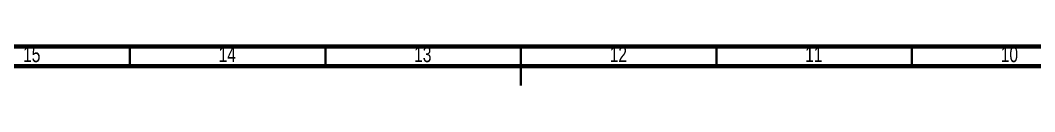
# Model space of a CAD drawing. Header units: millimetres. Extents: x 1 to 1184, y 0 to 836.
# Drawn here: x 471.5 to 730.9, y 826 to 836 of the extents above; entities that cross this region are included whole.
import ezdxf

# ---------------------------------------------------------------- set-up
doc = ezdxf.new("R2010")
doc.units = ezdxf.units.MM
doc.styles.add('SLDTEXTSTYLE0', font='TXT', dxfattribs={"width": 0.75})

msp = doc.modelspace()

# ---------------------------------------------------------------- linework, layer by layer
at = {"color": 7, "linetype": 'Continuous', "lineweight": 70}
for p, q in [((15, 836), (1184, 836)), ((20, 831), (1179, 831))]:
    msp.add_line(p, q, dxfattribs=at)
at = {"color": 7, "linetype": 'Continuous', "lineweight": 35}
for p, q in [((499.5, 831), (499.5, 836)), ((549.5, 831), (549.5, 836)), ((599.5, 836), (599.5, 826)), ((599.5, 831), (599.5, 836)), ((649.5, 831), (649.5, 836)), ((699.5, 831), (699.5, 836))]:
    msp.add_line(p, q, dxfattribs=at)

# ---------------------------------------------------------------- texts
at = {"color": 7, "linetype": 'Continuous', "lineweight": 0, "char_height": 3.969, "attachment_point": 2, "style": 'SLDTEXTSTYLE0'}
for s, insert in [('15', (474.42, 835.97)), ('14', (524.42, 835.97)), ('13', (574.42, 835.97)), ('12', (624.42, 835.97)), ('11', (674.42, 835.97)), ('10', (724.42, 835.97))]:
    msp.add_mtext(s, dxfattribs=dict(at, insert=insert))

doc.saveas('drawing.dxf')
